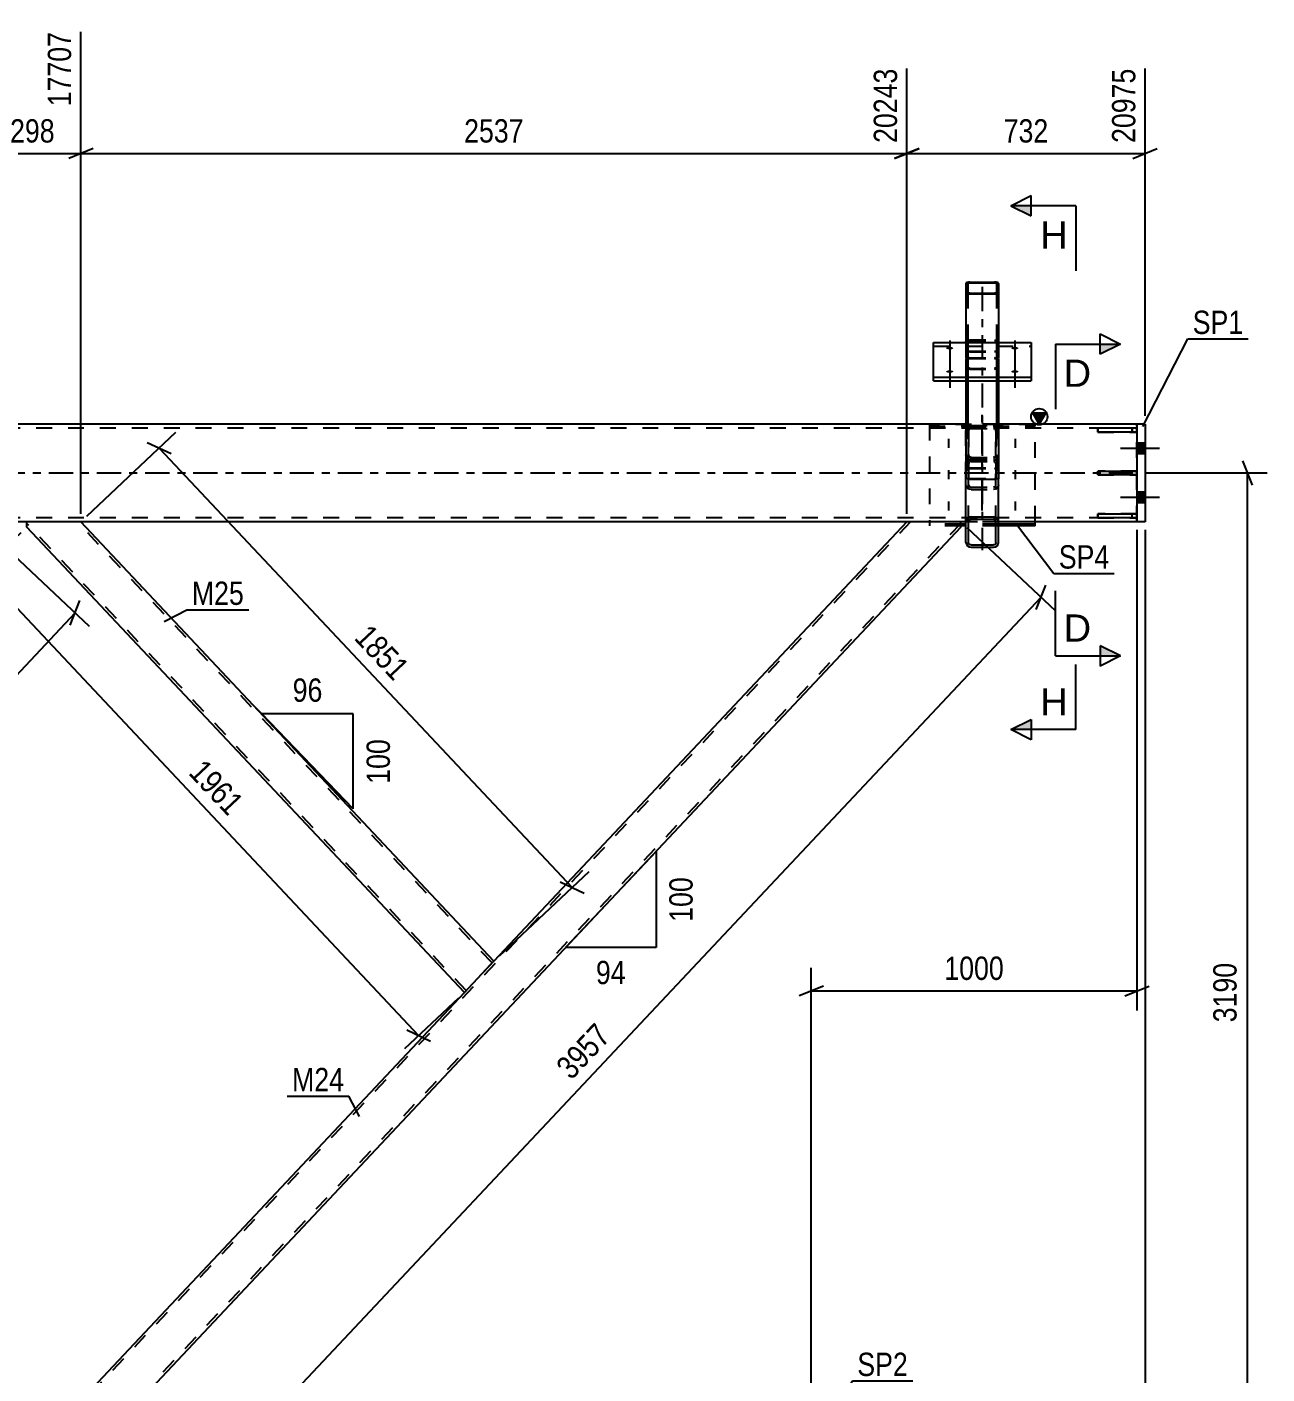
# Model space of a CAD drawing. Header units: millimetres. Extents: x -167 to 1022, y -666 to 175.
# Drawn here: x 701.6 to 854, y -110.7 to 54.8 of the extents above; entities that cross this region are included whole.
import ezdxf

# ---------------------------------------------------------------- set-up
doc = ezdxf.new("R2010")
doc.units = ezdxf.units.MM
doc.linetypes.add('DXK_LINE_DOT2', pattern=[3.9198, 1.9599, -1.9599])
doc.linetypes.add('DXK_LINE_DOT3', pattern=[5.9187, 2.979, -0.9799, 0.9799, -0.9799])
doc.styles.add('Arial', font='ARIAL.TTF', dxfattribs={"height": 0.2})
doc.styles.add('Arial Narrow', font='ARIALN.TTF', dxfattribs={"height": 0.2})

# ---------------------------------------------------------------- blocks, each defined once
blk = doc.blocks.new('Part-389677493-1453 - 1175')
at = {"color": 2, "linetype": 'Continuous'}
for p, q in [((833.2, 0.24), (838, 0.24)), ((833.2, -0.24), (833.2, 0.24)), ((838, 0.24), (838, -0.24)), ((838, -0.24), (833.2, -0.24))]:
    blk.add_line(p, q, dxfattribs=at)
at = {"color": 7, "linetype": 'DXK_LINE_DOT2'}
blk.add_line((837.4, -0.24), (837.4, 0.24), dxfattribs=at)
blk = doc.blocks.new('Part-389677493-1454 - 1175')
at = {"color": 2, "linetype": 'Continuous'}
for p, q in [((838, 5.5), (833.2, 5.5)), ((833.2, 5.02), (833.2, 5.5)), ((838, 5.02), (833.2, 5.02)), ((838, 5.5), (838, 5.02))]:
    blk.add_line(p, q, dxfattribs=at)
at = {"color": 7, "linetype": 'DXK_LINE_DOT2'}
blk.add_line((837.4, 5.02), (837.4, 5.5), dxfattribs=at)
blk = doc.blocks.new('Part-389677493-1455 - 1175')
at = {"color": 2, "linetype": 'Continuous'}
for p, q in [((833.2, -5.02), (838, -5.02)), ((833.2, -5.5), (833.2, -5.02)), ((838, -5.5), (833.2, -5.5)), ((838, -5.02), (838, -5.5))]:
    blk.add_line(p, q, dxfattribs=at)
at = {"color": 7, "linetype": 'DXK_LINE_DOT2'}
blk.add_line((837.4, -5.5), (837.4, -5.02), dxfattribs=at)
blk = doc.blocks.new('Part-389677493-1398 - 1175')
at = {"color": 7, "linetype": 'DXK_LINE_DOT2'}
for p, q in [((810.17, -6), (701.64, -121.41)), ((816.36, -6.19), (707.83, -121.6)), ((816.36, -6), (809.73, -6)), ((759, -59.95), (755.38, -63.8)), ((708.27, -121.6), (701.64, -121.6))]:
    blk.add_line(p, q, dxfattribs=at)
at = {"color": 2, "linetype": 'Continuous'}
for p, q in [((809.73, -6), (759, -59.95)), ((816.36, -6.66), (816.36, -6)), ((816.36, -6.66), (708.27, -121.6)), ((755.38, -63.8), (701.64, -120.94)), ((701.64, -121.52), (701.64, -120.94)), ((701.64, -121.6), (701.64, -121.52))]:
    blk.add_line(p, q, dxfattribs=at)
blk = doc.blocks.new('Part-389677493-1399 - 1175')
at = {"color": 2, "linetype": 'Continuous'}
for p, q in [((701.64, -6.66), (701.64, -6)), ((759, -59.95), (708.27, -6)), ((755.38, -63.8), (701.64, -6.66)), ((758.56, -60.41), (755.38, -63.8)), ((759, -59.95), (758.56, -60.41))]:
    blk.add_line(p, q, dxfattribs=at)
at = {"color": 7, "linetype": 'DXK_LINE_DOT2'}
for p, q in [((708.27, -6), (701.64, -6)), ((755.6, -63.57), (701.64, -6.19)), ((758.78, -60.18), (707.83, -6)), ((758.97, -59.98), (758.56, -60.41)), ((755.6, -63.57), (755.61, -63.55))]:
    blk.add_line(p, q, dxfattribs=at)
blk = doc.blocks.new('Part-389677493-1418 - 1175')
at = {"color": 2, "linetype": 'Continuous'}
for p, q in [((839, 6), (838, 6)), ((838, 6), (838, -6)), ((839, 6), (839, -6)), ((839, -6), (838, -6))]:
    blk.add_line(p, q, dxfattribs=at)
blk = doc.blocks.new('Part-389677493-68620 - 1175')
at = {"color": 2, "linetype": 'Continuous'}
for p, q in [((813, 11.32), (813, 16.01)), ((813, 16.01), (825, 16.01)), ((825, 16.01), (825, 11.32)), ((813, 11.77), (825, 11.77)), ((813, 11.32), (825, 11.32))]:
    blk.add_line(p, q, dxfattribs=at)
at = {"color": 7, "linetype": 'DXK_LINE_DOT2'}
blk.add_line((813, 15.56), (825, 15.56), dxfattribs=at)
blk = doc.blocks.new('Part-389677493-1441 - 1175')
at = {"color": 7, "linetype": 'DXK_LINE_DOT3'}
blk.add_line((819, -3.58), (819, 7.12), dxfattribs=at)
at = {"color": 7, "linetype": 'DXK_LINE_DOT2'}
for p, q in [((817.04, 5.38), (817, 5.14)), ((817, 5.14), (817, -1.44)), ((817.05, 5.41), (817.04, 5.38)), ((817.32, 5.14), (817.35, 5.27)), ((817.32, 5.14), (817.32, -1.44)), ((817.64, 5.83), (817.4, 5.77)), ((817.52, 5.46), (817.64, 5.48)), ((817.64, 5.83), (820.36, 5.83)), ((817.64, 5.48), (820.36, 5.48)), ((820.61, 5.77), (820.36, 5.83)), ((820.36, 5.48), (820.48, 5.46)), ((820.66, 5.27), (820.68, 5.14)), ((820.68, 5.14), (820.68, -1.44)), ((820.96, 5.38), (820.95, 5.41)), ((821, 5.14), (820.96, 5.38)), ((821, 5.14), (821, -1.44)), ((817, 2.25), (817.05, 1.99)), ((817.19, 1.55), (817.4, 1.68)), ((817.35, 2.12), (817.32, 2.25)), ((817.4, 1.68), (817.64, 1.72)), ((817.64, 1.91), (817.52, 1.94)), ((817.64, 1.91), (820.36, 1.91)), ((817.64, 1.72), (820.36, 1.72)), ((820.48, 1.94), (820.36, 1.91)), ((820.36, 1.72), (820.61, 1.68)), ((820.61, 1.68), (820.81, 1.55)), ((820.68, 2.25), (820.66, 2.12)), ((820.95, 1.99), (821, 2.25)), ((817, 1.12), (817.05, 1.35)), ((817.05, 1.35), (817.19, 1.55)), ((817.35, 1.23), (817.32, 1.12)), ((817.41, 1.33), (817.35, 1.23)), ((817.4, 1.62), (817.64, 1.57)), ((817.52, 1.4), (817.41, 1.33)), ((817.64, 1.42), (817.52, 1.4)), ((817.64, 1.57), (820.36, 1.57)), ((817.64, 1.42), (820.36, 1.42)), ((820.36, 1.57), (820.61, 1.62)), ((820.48, 1.4), (820.36, 1.42)), ((820.59, 1.33), (820.48, 1.4)), ((820.66, 1.23), (820.59, 1.33)), ((820.68, 1.12), (820.66, 1.23)), ((820.81, 1.55), (820.95, 1.35)), ((820.95, 1.35), (821, 1.12)), ((817.05, -1.67), (817, -1.44)), ((817.32, -1.44), (817.35, -1.55)), ((817.35, -1.55), (817.41, -1.65)), ((817.41, -1.65), (817.52, -1.71)), ((820.48, -1.71), (820.59, -1.65)), ((820.59, -1.65), (820.66, -1.55)), ((820.66, -1.55), (820.68, -1.44)), ((821, -1.44), (820.95, -1.67)), ((817.19, -1.86), (817.05, -1.67)), ((817.4, -1.99), (817.19, -1.86)), ((817.64, -2.04), (817.4, -1.99)), ((817.52, -1.71), (817.64, -1.74)), ((817.64, -1.74), (820.36, -1.74)), ((817.64, -2.04), (820.36, -2.04)), ((820.36, -1.74), (820.48, -1.71)), ((820.61, -1.99), (820.36, -2.04)), ((820.81, -1.86), (820.61, -1.99)), ((820.95, -1.67), (820.81, -1.86))]:
    blk.add_line(p, q, dxfattribs=at)
for centre, radius, start, end in [((817.65, 5.16), 0.331, 114.32, 159.2417), ((820.35, 5.16), 0.331, 20.7583, 65.68), ((817.67, 2.22), 0.662, 200.7583, 245.68), ((817.65, 2.24), 0.331, 200.7583, 245.68), ((820.35, 2.24), 0.331, 294.32, 339.2417), ((820.33, 2.22), 0.662, 294.32, 339.2417)]:
    blk.add_arc(centre, radius, start, end, dxfattribs=at)
blk = doc.blocks.new('Part-389677493-1442 - 1175')
at = {"color": 7, "linetype": 'DXK_LINE_DOT2'}
for p, q in [((825.5, 5.95), (812.5, 5.95)), ((812.5, 5.95), (812.5, -6.48)), ((812.5, 5.73), (825.5, 5.73)), ((825.5, -6), (825.5, 5.95)), ((816.36, -6.27), (812.5, -6.27)), ((816.36, -6.48), (812.5, -6.48)), ((821, -6.27), (817, -6.27)), ((821, -6.48), (817, -6.48))]:
    blk.add_line(p, q, dxfattribs=at)
at = {"color": 2, "linetype": 'Continuous'}
for p, q in [((817, -6.27), (816.36, -6.27)), ((817, -6.48), (816.36, -6.48)), ((825.5, -6.27), (821, -6.27)), ((825.5, -6.48), (821, -6.48)), ((825.5, -6.48), (825.5, -6))]:
    blk.add_line(p, q, dxfattribs=at)
blk = doc.blocks.new('Part-389677493-1456 - 1175')
at = {"color": 7, "linetype": 'DXK_LINE_DOT2'}
for p, q in [((838, 0.24), (833.2, 0.24)), ((833.2, 0.24), (833.2, -0.24)), ((837.4, -0.24), (837.4, 0.24)), ((838, -0.24), (838, 0.24)), ((833.2, -0.24), (838, -0.24))]:
    blk.add_line(p, q, dxfattribs=at)
blk = doc.blocks.new('Part-389677493-1457 - 1175')
at = {"color": 7, "linetype": 'DXK_LINE_DOT2'}
for p, q in [((838, 5.5), (833.2, 5.5)), ((833.2, 5.5), (833.2, 5.02)), ((833.2, 5.02), (838, 5.02)), ((837.4, 5.5), (837.4, 5.02)), ((838, 5.02), (838, 5.5))]:
    blk.add_line(p, q, dxfattribs=at)
blk = doc.blocks.new('Part-389677493-1458 - 1175')
at = {"color": 7, "linetype": 'DXK_LINE_DOT2'}
for p, q in [((838, -5.02), (833.2, -5.02)), ((833.2, -5.02), (833.2, -5.5)), ((833.2, -5.5), (838, -5.5)), ((837.4, -5.5), (837.4, -5.02)), ((838, -5.5), (838, -5.02))]:
    blk.add_line(p, q, dxfattribs=at)
blk = doc.blocks.new('Bolt-389677493-1549 - 1175')
at = {"linetype": 'Continuous'}
for points in [[(838, 3.66), (838, 2.34), (839, 2.34), (839, 3.66)], [(838, 3.66), (838, 2.34), (839, 2.34), (839, 3.66)], [(838, -2.34), (838, -3.66), (839, -3.66), (839, -2.34)], [(838, -2.34), (838, -3.66), (839, -3.66), (839, -2.34)]]:
    blk.add_hatch(color=1, dxfattribs=at).paths.add_polyline_path(points)
at = {"color": 1, "linetype": 'Continuous'}
for p, q in [((839, 3.66), (838, 3.66)), ((839, 3.66), (838, 3.66)), ((840.76, 3), (836, 3)), ((840.76, 3), (836, 3)), ((839, 2.34), (838, 2.34)), ((839, 2.34), (838, 2.34)), ((840.76, -3), (836, -3)), ((840.76, -3), (836, -3)), ((839, -2.34), (838, -2.34)), ((839, -2.34), (838, -2.34)), ((839, -3.66), (838, -3.66)), ((839, -3.66), (838, -3.66))]:
    blk.add_line(p, q, dxfattribs=at)
blk = doc.blocks.new('Part-389677493-1499 - 1175')
at = {"linetype": 'Continuous'}
blk.add_hatch(color=2, dxfattribs=at).paths.add_polyline_path([(826, 6), (825.2, 7.4), (826.8, 7.4)])
at = {"color": 2, "linetype": 'Continuous'}
for p, q in [((826, 6), (825.2, 7.4)), ((825.2, 7.4), (826.8, 7.4)), ((826.8, 7.4), (826, 6)), ((817, 6), (641, 6)), ((838, 6), (821, 6)), ((817, -6), (641.01, -6)), ((838, -6), (821, -6))]:
    blk.add_line(p, q, dxfattribs=at)
at = {"color": 7, "linetype": 'DXK_LINE_DOT2'}
for p, q in [((838, 5.52), (0, 5.52)), ((821, 6), (817, 6)), ((838, -6), (838, 6)), ((838, -5.52), (0, -5.52)), ((838, -6), (101.4, -6)), ((821, -6), (817, -6))]:
    blk.add_line(p, q, dxfattribs=at)
at = {"color": 7, "linetype": 'DXK_LINE_DOT3'}
blk.add_line((0, 0), (838, 0), dxfattribs=at)
at = {"color": 2, "linetype": 'Continuous'}
blk.add_circle((826, 6.9), 1, dxfattribs=at)
blk = doc.blocks.new('Bolt-389677493-1552 - 1175')
at = {"color": 1, "linetype": 'DXK_LINE_DOT2'}
for p, q in [((814.9, 3.08), (814.9, 4.21)), ((819, 3.08), (819, 4.21)), ((823.1, 3.08), (823.1, 4.21)), ((814.9, -0.77), (814.9, 0.36)), ((823.1, -0.77), (823.1, 0.36)), ((814.9, -4.63), (814.9, -3.49)), ((819, -4.63), (819, -3.49)), ((823.1, -4.63), (823.1, -3.49))]:
    blk.add_line(p, q, dxfattribs=at)
blk = doc.blocks.new('Bolt-389677493-68633 - 1175')
at = {"linetype": 'Continuous'}
for points in [[(823, 15.18), (822.91, 15.18), (822.82, 15.19), (822.74, 15.2), (822.67, 15.23), (822.62, 15.25), (822.58, 15.28), (822.56, 15.31), (822.56, 15.34), (822.58, 15.37), (822.62, 15.4), (822.67, 15.43), (822.74, 15.45), (822.82, 15.46), (822.91, 15.47), (823, 15.48), (823.09, 15.47), (823.18, 15.46), (823.26, 15.45), (823.33, 15.43), (823.38, 15.4), (823.42, 15.37), (823.44, 15.34), (823.44, 15.31), (823.42, 15.28), (823.38, 15.25), (823.33, 15.23), (823.26, 15.2), (823.18, 15.19), (823.09, 15.18)], [(823, 12.3), (822.91, 12.31), (822.82, 12.32), (822.74, 12.33), (822.67, 12.35), (822.62, 12.38), (822.58, 12.41), (822.56, 12.44), (822.56, 12.47), (822.58, 12.5), (822.62, 12.53), (822.67, 12.55), (822.74, 12.57), (822.82, 12.59), (822.91, 12.6), (823, 12.6), (823.09, 12.6), (823.18, 12.59), (823.26, 12.57), (823.33, 12.55), (823.38, 12.53), (823.42, 12.5), (823.44, 12.47), (823.44, 12.44), (823.42, 12.41), (823.38, 12.38), (823.33, 12.35), (823.26, 12.33), (823.18, 12.32), (823.09, 12.31)]]:
    blk.add_hatch(color=1, dxfattribs=at).paths.add_polyline_path(points)
at = {"color": 1, "linetype": 'Continuous'}
for p, q in [((823, 16.27), (823, 13.33)), ((823, 13.39), (823, 10.46))]:
    blk.add_line(p, q, dxfattribs=at)
blk = doc.blocks.new('Part-389677493-68619 - 1175')
at = {"color": 7, "linetype": 'DXK_LINE_DOT3'}
blk.add_line((819, 22.84), (819, -9.47), dxfattribs=at)
at = {"color": 7, "linetype": 'DXK_LINE_DOT2'}
for p, q in [((817.04, 14.02), (817, 13.96)), ((817, 13.96), (817, 11.32)), ((817.14, 14.08), (817.04, 14.02)), ((817.3, 14.11), (817.14, 14.08)), ((817.24, 13.96), (817.26, 13.99)), ((817.24, 13.96), (817.24, -0.59)), ((817.26, 13.99), (817.31, 14.02)), ((817.48, 14.13), (817.3, 14.11)), ((817.31, 14.02), (817.39, 14.04)), ((817.39, 14.04), (817.48, 14.04)), ((817.48, 14.13), (820.52, 14.13)), ((817.48, 14.04), (820.52, 14.04)), ((820.7, 14.11), (820.52, 14.13)), ((820.52, 14.04), (820.61, 14.04)), ((820.61, 14.04), (820.69, 14.02)), ((820.69, 14.02), (820.74, 13.99)), ((820.86, 14.08), (820.7, 14.11)), ((820.74, 13.99), (820.76, 13.96)), ((820.76, 13.96), (820.76, -0.59)), ((820.96, 14.02), (820.86, 14.08)), ((821, 13.96), (820.96, 14.02)), ((821, 13.96), (821, 11.32)), ((817, 12.92), (817.04, 12.86)), ((817.04, 12.86), (817.14, 12.81)), ((817.14, 12.81), (817.3, 12.77)), ((817.26, 12.89), (817.24, 12.92)), ((817.31, 12.86), (817.26, 12.89)), ((817.3, 12.77), (817.48, 12.76)), ((817.39, 12.85), (817.31, 12.86)), ((817.48, 12.84), (817.39, 12.85)), ((817.48, 12.84), (820.52, 12.84)), ((817.48, 12.76), (820.52, 12.76)), ((820.61, 12.85), (820.52, 12.84)), ((820.52, 12.76), (820.7, 12.77)), ((820.69, 12.86), (820.61, 12.85)), ((820.74, 12.89), (820.69, 12.86)), ((820.7, 12.77), (820.86, 12.81)), ((820.76, 12.92), (820.74, 12.89)), ((820.86, 12.81), (820.96, 12.86)), ((820.96, 12.86), (821, 12.92)), ((817, 0.45), (817.04, 0.51)), ((817.04, 0.51), (817.14, 0.56)), ((817.14, 0.56), (817.3, 0.6)), ((817.26, 0.48), (817.24, 0.45)), ((817.31, 0.51), (817.26, 0.48)), ((817.3, 0.6), (817.48, 0.61)), ((817.39, 0.52), (817.31, 0.51)), ((817.48, 0.53), (817.39, 0.52)), ((817.48, 0.61), (820.52, 0.61)), ((817.48, 0.53), (820.52, 0.53)), ((820.52, 0.61), (820.7, 0.6)), ((820.61, 0.52), (820.52, 0.53)), ((820.69, 0.51), (820.61, 0.52)), ((820.74, 0.48), (820.69, 0.51)), ((820.7, 0.6), (820.86, 0.56)), ((820.76, 0.45), (820.74, 0.48)), ((820.86, 0.56), (820.96, 0.51)), ((820.96, 0.51), (821, 0.45)), ((817.24, -0.59), (817.26, -0.62)), ((817.26, -0.62), (817.31, -0.65)), ((817.31, -0.65), (817.39, -0.67)), ((817.39, -0.67), (817.48, -0.67)), ((817.48, -0.67), (820.52, -0.67)), ((820.52, -0.67), (820.61, -0.67)), ((820.61, -0.67), (820.69, -0.65)), ((820.69, -0.65), (820.74, -0.62)), ((820.74, -0.62), (820.76, -0.59))]:
    blk.add_line(p, q, dxfattribs=at)
at = {"color": 2, "linetype": 'Continuous'}
for p, q in [((817, 11.32), (817, -0.59)), ((821, 11.32), (821, -0.59)), ((817.04, -0.65), (817, -0.59)), ((817.14, -0.71), (817.04, -0.65)), ((817.3, -0.74), (817.14, -0.71)), ((817.48, -0.76), (817.3, -0.74)), ((817.48, -0.76), (820.52, -0.76)), ((820.7, -0.74), (820.52, -0.76)), ((820.86, -0.71), (820.7, -0.74)), ((820.96, -0.65), (820.86, -0.71)), ((821, -0.59), (820.96, -0.65))]:
    blk.add_line(p, q, dxfattribs=at)
blk = doc.blocks.new('Part-389677493-68616 - 1175')
at = {"color": 7, "linetype": 'DXK_LINE_DOT2'}
for p, q in [((817, 16.16), (817.04, 16.23)), ((817, 16.01), (817, 11.32)), ((817.04, 14.99), (817, 15.05)), ((817.04, 16.23), (817.14, 16.28)), ((817.14, 14.93), (817.04, 14.99)), ((817.14, 16.28), (817.3, 16.32)), ((817.3, 14.89), (817.14, 14.93)), ((817.26, 16.19), (817.24, 16.16)), ((817.24, 16.16), (817.24, 5.69)), ((817.24, 15.05), (817.26, 15.02)), ((817.31, 16.22), (817.26, 16.19)), ((817.26, 15.02), (817.31, 14.99)), ((817.3, 16.32), (817.48, 16.33)), ((817.48, 14.88), (817.3, 14.89)), ((817.39, 16.24), (817.31, 16.22)), ((817.31, 14.99), (817.39, 14.97)), ((817.48, 16.25), (817.39, 16.24)), ((817.39, 14.97), (817.48, 14.97)), ((817.48, 16.33), (820.52, 16.33)), ((817.48, 16.25), (820.52, 16.25)), ((817.48, 14.97), (820.52, 14.97)), ((820.52, 16.33), (820.7, 16.32)), ((820.61, 16.24), (820.52, 16.25)), ((820.52, 14.97), (820.61, 14.97)), ((820.7, 14.89), (820.52, 14.88)), ((820.69, 16.22), (820.61, 16.24)), ((820.61, 14.97), (820.69, 14.99)), ((820.74, 16.19), (820.69, 16.22)), ((820.69, 14.99), (820.74, 15.02)), ((820.7, 16.32), (820.86, 16.28)), ((820.86, 14.93), (820.7, 14.89)), ((820.76, 16.16), (820.74, 16.19)), ((820.74, 15.02), (820.76, 15.05)), ((820.76, 16.16), (820.76, 5.69)), ((820.86, 16.28), (820.86, 16.28)), ((820.86, 16.28), (820.96, 16.23)), ((820.96, 14.99), (820.86, 14.93)), ((820.96, 16.23), (821, 16.16)), ((821, 15.05), (820.96, 14.99)), ((821, 16.16), (821, 5.69)), ((817.48, 14.88), (820.52, 14.88)), ((821, 6), (817, 6)), ((817, 6), (817, 5.69)), ((817.24, 5.83), (817, 5.83)), ((817, 5.69), (817.04, 5.62)), ((817.04, 5.62), (817.14, 5.56)), ((817.14, 5.56), (817.3, 5.53)), ((817.26, 5.65), (817.24, 5.69)), ((817.31, 5.63), (817.26, 5.65)), ((817.3, 5.53), (817.48, 5.51)), ((817.39, 5.61), (817.31, 5.63)), ((817.48, 5.6), (817.39, 5.61)), ((817.48, 5.6), (820.52, 5.6)), ((817.48, 5.51), (820.52, 5.51)), ((820.61, 5.61), (820.52, 5.6)), ((820.52, 5.51), (820.7, 5.53)), ((820.69, 5.63), (820.61, 5.61)), ((820.74, 5.65), (820.69, 5.63)), ((820.7, 5.53), (820.86, 5.56)), ((820.76, 5.69), (820.74, 5.65)), ((820.76, 5.83), (821, 5.83)), ((820.86, 5.56), (820.96, 5.62)), ((820.96, 5.62), (821, 5.69))]:
    blk.add_line(p, q, dxfattribs=at)
at = {"color": 2, "linetype": 'Continuous'}
for p, q in [((817, 16.16), (817, 16.01)), ((817, 16.16), (817, 16.16)), ((817, 11.32), (817, 6))]:
    blk.add_line(p, q, dxfattribs=at)
blk = doc.blocks.new('Part-389677493-63013 - 1175')
at = {"color": 7, "linetype": 'DXK_LINE_DOT2'}
for p, q in [((817, 5.14), (817.04, 5.34)), ((817, -0.59), (817, 5.14)), ((817.04, 5.34), (817.05, 5.4)), ((817.35, 5.27), (817.32, 5.14)), ((817.32, -5.97), (817.32, 5.14)), ((817.4, 5.77), (817.64, 5.83)), ((817.64, 5.48), (817.52, 5.46)), ((817.64, 5.83), (820.36, 5.83)), ((817.64, 5.48), (820.36, 5.48)), ((820.36, 5.83), (820.61, 5.77)), ((820.48, 5.46), (820.36, 5.48)), ((820.68, 5.14), (820.66, 5.27)), ((820.68, -5.97), (820.68, 5.14)), ((820.95, 5.4), (821, 5.14)), ((821, -0.59), (821, 5.14)), ((817.05, 1.99), (817, 2.25)), ((817.32, 2.25), (817.35, 2.12)), ((817.52, 1.94), (817.64, 1.91)), ((817.64, 1.91), (820.36, 1.91)), ((820.36, 1.91), (820.48, 1.94)), ((820.66, 2.12), (820.68, 2.25)), ((821, 2.25), (820.95, 1.99)), ((817.64, 1.57), (817.4, 1.62)), ((817.64, 1.57), (820.36, 1.57)), ((820.61, 1.62), (820.36, 1.57))]:
    blk.add_line(p, q, dxfattribs=at)
at = {"color": 2, "linetype": 'Continuous'}
for p, q in [((817, -8.53), (817, -0.59)), ((821, -5.97), (821, -0.59)), ((817.05, -5.74), (817, -5.97)), ((817.19, -5.55), (817.05, -5.74)), ((817.4, -5.42), (817.19, -5.55)), ((817.32, -5.97), (817.35, -5.86)), ((817.32, -8.53), (817.32, -5.97)), ((817.35, -5.86), (817.41, -5.76)), ((817.64, -5.37), (817.4, -5.42)), ((817.41, -5.76), (817.52, -5.7)), ((817.52, -5.7), (817.64, -5.67)), ((817.64, -5.37), (820.36, -5.37)), ((817.64, -5.67), (820.36, -5.67)), ((820.61, -5.42), (820.36, -5.37)), ((820.36, -5.67), (820.48, -5.7)), ((820.48, -5.7), (820.59, -5.76)), ((820.59, -5.76), (820.66, -5.86)), ((820.81, -5.55), (820.61, -5.42)), ((820.66, -5.86), (820.68, -5.97)), ((820.68, -8.53), (820.68, -5.97)), ((820.95, -5.74), (820.81, -5.55)), ((821, -5.97), (820.95, -5.74)), ((821, -8.53), (821, -5.97)), ((817, -8.53), (817.05, -8.76)), ((817.05, -8.76), (817.19, -8.96)), ((817.19, -8.96), (817.4, -9.09)), ((817.35, -8.65), (817.32, -8.53)), ((817.41, -8.74), (817.35, -8.65)), ((817.4, -9.09), (817.64, -9.13)), ((817.52, -8.81), (817.41, -8.74)), ((817.64, -8.83), (817.52, -8.81)), ((817.64, -8.83), (820.36, -8.83)), ((817.64, -9.13), (820.36, -9.13)), ((820.48, -8.81), (820.36, -8.83)), ((820.36, -9.13), (820.61, -9.09)), ((820.59, -8.74), (820.48, -8.81)), ((820.66, -8.65), (820.59, -8.74)), ((820.61, -9.09), (820.81, -8.96)), ((820.68, -8.53), (820.66, -8.65)), ((820.81, -8.96), (820.95, -8.76)), ((820.95, -8.76), (821, -8.53))]:
    blk.add_line(p, q, dxfattribs=at)
at = {"color": 7, "linetype": 'DXK_LINE_DOT2'}
for centre, radius, start, end in [((817.65, 5.16), 0.331, 114.3195, 159.2413), ((820.35, 5.16), 0.331, 20.7587, 65.6805), ((817.67, 2.22), 0.662, 200.7587, 245.6805), ((817.65, 2.24), 0.331, 200.7587, 245.6805), ((820.35, 2.24), 0.331, 294.3195, 339.2413), ((820.33, 2.22), 0.662, 294.3195, 339.2413)]:
    blk.add_arc(centre, radius, start, end, dxfattribs=at)
blk = doc.blocks.new('Part-389677493-68627 - 1175')
at = {"color": 2, "linetype": 'Continuous'}
for p, q in [((817.04, 23.35), (817, 23.28)), ((817, 23.28), (817, 16.01)), ((817.14, 23.4), (817.04, 23.35)), ((817.3, 23.44), (817.14, 23.4)), ((817.24, 23.28), (817.26, 23.31)), ((817.24, 23.28), (817.24, 22.17)), ((817.26, 23.31), (817.31, 23.34)), ((817.48, 23.45), (817.3, 23.44)), ((817.31, 23.34), (817.39, 23.36)), ((817.39, 23.36), (817.48, 23.37)), ((817.48, 23.45), (820.52, 23.45)), ((817.48, 23.37), (820.52, 23.37)), ((820.7, 23.44), (820.52, 23.45)), ((820.52, 23.37), (820.61, 23.36)), ((820.61, 23.36), (820.69, 23.34)), ((820.69, 23.34), (820.74, 23.31)), ((820.86, 23.4), (820.7, 23.44)), ((820.74, 23.31), (820.76, 23.28)), ((820.76, 23.28), (820.76, 22.17)), ((820.96, 23.35), (820.86, 23.4)), ((821, 23.28), (820.96, 23.35)), ((821, 23.28), (821, 16.01)), ((817, 22.17), (817.04, 22.11)), ((817.04, 22.11), (817.14, 22.05)), ((817.14, 22.05), (817.3, 22.01)), ((817.26, 22.14), (817.24, 22.17)), ((817.31, 22.11), (817.26, 22.14)), ((817.3, 22.01), (817.48, 22)), ((817.39, 22.09), (817.31, 22.11)), ((817.48, 22.09), (817.39, 22.09)), ((817.48, 22.09), (820.52, 22.09)), ((817.48, 22), (820.52, 22)), ((820.61, 22.09), (820.52, 22.09)), ((820.52, 22), (820.7, 22.01)), ((820.69, 22.11), (820.61, 22.09)), ((820.74, 22.14), (820.69, 22.11)), ((820.7, 22.01), (820.86, 22.05)), ((820.76, 22.17), (820.74, 22.14)), ((820.86, 22.05), (820.96, 22.11)), ((820.96, 22.11), (821, 22.17))]:
    blk.add_line(p, q, dxfattribs=at)
at = {"color": 7, "linetype": 'DXK_LINE_DOT2'}
for p, q in [((817.24, 22.17), (817.24, 5.81)), ((820.76, 22.17), (820.76, 5.81)), ((817, 16.01), (817, 5.81)), ((821, 16.01), (821, 5.81)), ((821, 6), (817, 6)), ((817, 5.83), (817.24, 5.83)), ((817.04, 5.74), (817, 5.81)), ((817.14, 5.68), (817.04, 5.74)), ((817.3, 5.64), (817.14, 5.68)), ((817.24, 5.81), (817.26, 5.77)), ((817.26, 5.77), (817.31, 5.74)), ((817.48, 5.63), (817.3, 5.64)), ((817.31, 5.74), (817.39, 5.72)), ((817.39, 5.72), (817.48, 5.72)), ((817.48, 5.72), (820.52, 5.72)), ((817.48, 5.63), (820.52, 5.63)), ((820.52, 5.72), (820.61, 5.72)), ((820.7, 5.64), (820.52, 5.63)), ((820.61, 5.72), (820.69, 5.74)), ((820.69, 5.74), (820.74, 5.77)), ((820.86, 5.68), (820.7, 5.64)), ((820.74, 5.77), (820.76, 5.81)), ((820.76, 5.83), (821, 5.83)), ((820.96, 5.74), (820.86, 5.68)), ((821, 5.81), (820.96, 5.74))]:
    blk.add_line(p, q, dxfattribs=at)
blk = doc.blocks.new('Bolt-389677493-68632 - 1175')
at = {"linetype": 'Continuous'}
for points in [[(815, 15.18), (814.91, 15.18), (814.82, 15.19), (814.74, 15.2), (814.67, 15.23), (814.62, 15.25), (814.58, 15.28), (814.56, 15.31), (814.56, 15.34), (814.58, 15.37), (814.62, 15.4), (814.67, 15.43), (814.74, 15.45), (814.82, 15.46), (814.91, 15.47), (815, 15.48), (815.09, 15.47), (815.18, 15.46), (815.26, 15.45), (815.33, 15.43), (815.38, 15.4), (815.42, 15.37), (815.44, 15.34), (815.44, 15.31), (815.42, 15.28), (815.38, 15.25), (815.33, 15.23), (815.26, 15.2), (815.18, 15.19), (815.09, 15.18)], [(815, 12.3), (814.91, 12.31), (814.82, 12.32), (814.74, 12.33), (814.67, 12.35), (814.62, 12.38), (814.58, 12.41), (814.56, 12.44), (814.56, 12.47), (814.58, 12.5), (814.62, 12.53), (814.67, 12.55), (814.74, 12.57), (814.82, 12.59), (814.91, 12.6), (815, 12.6), (815.09, 12.6), (815.18, 12.59), (815.26, 12.57), (815.33, 12.55), (815.38, 12.53), (815.42, 12.5), (815.44, 12.47), (815.44, 12.44), (815.42, 12.41), (815.38, 12.38), (815.33, 12.35), (815.26, 12.33), (815.18, 12.32), (815.09, 12.31)]]:
    blk.add_hatch(color=1, dxfattribs=at).paths.add_polyline_path(points)
at = {"color": 1, "linetype": 'Continuous'}
for p, q in [((815, 16.27), (815, 13.33)), ((815, 13.39), (815, 10.46))]:
    blk.add_line(p, q, dxfattribs=at)
blk = doc.blocks.new('StraightDimension-389677493-28094 - 1175')
at = {"color": 7, "linetype": 'Continuous'}
for p, q in [((809.73, -5), (809.73, 49.68)), ((839, 7), (839, 49.68)), ((811.23, 39.83), (808.23, 38.63)), ((837.5, 38.63), (840.5, 39.83)), ((809.73, 39.23), (839, 39.23))]:
    blk.add_line(p, q, dxfattribs=at)
at = {"color": 0, "linetype": 'Continuous'}
blk.add_wipeout([(838.4, 50.28), (834.2, 50.28), (834.2, 39.93), (838.4, 39.93)], dxfattribs=at)
at = {"color": 0}
blk.add_wipeout([(827.71, 39.98), (827.71, 44.18), (821.03, 44.18), (821.03, 39.98)], dxfattribs=at)
at = {"color": 3, "linetype": 'Continuous', "style": 'Arial Narrow'}
blk.add_text('20975', height=2.863, rotation=90.0002, dxfattribs=at).set_placement((837.8, 40.53))
at = {"color": 3, "style": 'Arial Narrow'}
blk.add_text('732', height=2.863, dxfattribs=at).set_placement((821.63, 40.58))
blk = doc.blocks.new('AngleDimension-389677493-17447 - 1175')
at = {"color": 7, "linetype": 'Continuous'}
for p, q in [((729.76, -28.83), (730.49, -29.6)), ((741.73, -29.6), (730.49, -29.6)), ((741.73, -41.26), (730.49, -29.6)), ((741.73, -41.26), (741.73, -29.6))]:
    blk.add_line(p, q, dxfattribs=at)
at = {"color": 0}
for points in [[(738.54, -28.7), (738.54, -24.5), (733.69, -24.5), (733.69, -28.7)], [(746.83, -32.09), (742.63, -32.09), (742.63, -38.77), (746.83, -38.77)]]:
    blk.add_wipeout(points, dxfattribs=at)
at = {"color": 3, "style": 'Arial Narrow'}
blk.add_text('96', height=2.863, dxfattribs=at).set_placement((734.29, -28.1))
blk.add_text('100', height=2.863, rotation=90.0002, dxfattribs=at).set_placement((746.23, -38.17))
blk = doc.blocks.new('StraightDimension-389677493-35943 - 1175')
at = {"color": 7, "linetype": 'Continuous'}
for p, q in [((852.19, -1.5), (850.99, 1.5)), ((839, 0), (853.99, 0)), ((851.59, -127.6), (851.59, 0)), ((850.99, -126.1), (852.19, -129.1)), ((799, -127.6), (853.99, -127.6))]:
    blk.add_line(p, q, dxfattribs=at)
at = {"color": 0}
blk.add_wipeout([(850.84, -59.54), (846.64, -59.54), (846.64, -68.06), (850.84, -68.06)], dxfattribs=at)
at = {"color": 3, "style": 'Arial Narrow'}
blk.add_text('3190', height=2.863, rotation=90.0002, dxfattribs=at).set_placement((850.24, -67.46))
blk = doc.blocks.new('StraightDimension-389677493-14508 - 1175')
at = {"color": 7, "linetype": 'Continuous'}
for p, q in [((838, -7), (838, -66.01)), ((798, -120.6), (798, -60.76)), ((799.5, -63.01), (796.5, -64.21)), ((798, -63.61), (838, -63.61)), ((836.5, -64.21), (839.5, -63.01))]:
    blk.add_line(p, q, dxfattribs=at)
at = {"color": 0}
blk.add_wipeout([(822.26, -62.86), (822.26, -58.66), (813.74, -58.66), (813.74, -62.86)], dxfattribs=at)
at = {"color": 3, "style": 'Arial Narrow'}
blk.add_text('1000', height=2.863, dxfattribs=at).set_placement((814.34, -62.26))
blk = doc.blocks.new('StraightDimension-389677493-16776 - 1175')
at = {"color": 7, "linetype": 'Continuous'}
for p, q in [((697.09, -7.35), (709.3, -18.83)), ((706.96, -18.69), (708.15, -15.68)), ((652.83, -75.37), (707.56, -17.19)), ((642.37, -65.53), (654.58, -77.02)), ((653.42, -73.87), (652.24, -76.88))]:
    blk.add_line(p, q, dxfattribs=at)
at = {"color": 0}
blk.add_wipeout([(682.56, -42.67), (679.5, -39.79), (673.67, -45.99), (676.73, -48.87)], dxfattribs=at)
at = {"color": 3, "style": 'Arial Narrow'}
blk.add_text('1997', height=2.863, rotation=46.7591, dxfattribs=at).set_placement((676.71, -48.02))
blk = doc.blocks.new('StraightDimension-389677493-16868 - 1175')
at = {"color": 7, "linetype": 'Continuous'}
for p, q in [((709, -5.31), (719.95, 4.99)), ((719.34, 2.36), (716.41, 3.72)), ((717.88, 3.04), (768.61, -50.91)), ((759.7, -59.3), (770.69, -48.96)), ((767.15, -50.23), (770.08, -51.59))]:
    blk.add_line(p, q, dxfattribs=at)
at = {"color": 0}
blk.add_wipeout([(746.71, -26.52), (749.77, -23.65), (743.94, -17.45), (740.88, -20.32)], dxfattribs=at)
at = {"color": 3, "style": 'Arial Narrow'}
blk.add_text('1851', height=2.863, rotation=-46.7591, dxfattribs=at).set_placement((741.72, -20.35))
blk = doc.blocks.new('AngleDimension-389677493-17454 - 1175')
at = {"color": 7, "linetype": 'Continuous'}
for p, q in [((778.92, -46.48), (767.82, -58.28)), ((778.92, -46.48), (778.92, -58.28)), ((769.91, -56.06), (767.82, -58.28)), ((778.92, -58.28), (767.82, -58.28))]:
    blk.add_line(p, q, dxfattribs=at)
at = {"color": 0}
for points in [[(784.02, -49.04), (779.82, -49.04), (779.82, -55.72), (784.02, -55.72)], [(775.8, -63.38), (775.8, -59.18), (770.94, -59.18), (770.94, -63.38)]]:
    blk.add_wipeout(points, dxfattribs=at)
at = {"color": 3, "style": 'Arial Narrow'}
blk.add_text('100', height=2.863, rotation=90.0002, dxfattribs=at).set_placement((783.42, -55.12))
blk.add_text('94', height=2.863, dxfattribs=at).set_placement((771.54, -62.78))
blk = doc.blocks.new('StraightDimension-389677493-28095 - 1175')
at = {"color": 7, "linetype": 'Continuous'}
for p, q in [((708.27, -5), (708.27, 54.18)), ((809.73, -5), (809.73, 49.68)), ((709.77, 39.83), (706.77, 38.63)), ((808.23, 38.63), (811.23, 39.83)), ((708.27, 39.23), (809.73, 39.23))]:
    blk.add_line(p, q, dxfattribs=at)
at = {"color": 0, "linetype": 'Continuous'}
blk.add_wipeout([(809.13, 50.28), (804.93, 50.28), (804.93, 39.93), (809.13, 39.93)], dxfattribs=at)
at = {"color": 0}
blk.add_wipeout([(763.26, 39.98), (763.26, 44.18), (754.75, 44.18), (754.75, 39.98)], dxfattribs=at)
at = {"color": 3, "linetype": 'Continuous', "style": 'Arial Narrow'}
blk.add_text('20243', height=2.863, rotation=90.0002, dxfattribs=at).set_placement((808.53, 40.53))
at = {"color": 3, "style": 'Arial Narrow'}
blk.add_text('2537', height=2.863, dxfattribs=at).set_placement((755.35, 40.58))
blk = doc.blocks.new('StraightDimension-389677493-28096 - 1175')
at = {"color": 7, "linetype": 'Continuous'}
for p, q in [((696.36, -5), (696.36, 54.18)), ((708.27, -5), (708.27, 54.18)), ((694.86, 38.63), (697.86, 39.83)), ((709.77, 39.83), (706.77, 38.63)), ((696.36, 39.23), (708.27, 39.23))]:
    blk.add_line(p, q, dxfattribs=at)
at = {"color": 0}
blk.add_wipeout([(705.66, 39.98), (705.66, 44.18), (698.97, 44.18), (698.97, 39.98)], dxfattribs=at)
at = {"color": 3, "style": 'Arial Narrow'}
blk.add_text('298', height=2.863, dxfattribs=at).set_placement((699.57, 40.58))
at = {"color": 0, "linetype": 'Continuous'}
blk.add_wipeout([(707.67, 54.78), (703.47, 54.78), (703.47, 44.43), (707.67, 44.43)], dxfattribs=at)
at = {"color": 3, "linetype": 'Continuous', "style": 'Arial Narrow'}
blk.add_text('17707', height=2.863, rotation=90.0002, dxfattribs=at).set_placement((707.07, 45.03))
blk = doc.blocks.new('StraightDimension-389677493-29279 - 1175')
at = {"color": 7, "linetype": 'Continuous'}
for p, q in [((817.09, -6.69), (827.97, -16.91)), ((825.63, -16.77), (826.81, -13.77)), ((717.8, -130.56), (826.22, -15.27)), ((709, -122.29), (719.54, -132.2)), ((718.39, -129.06), (717.21, -132.06))]:
    blk.add_line(p, q, dxfattribs=at)
at = {"color": 0}
blk.add_wipeout([(774.38, -69.3), (771.32, -66.42), (765.49, -72.62), (768.55, -75.5)], dxfattribs=at)
at = {"color": 3, "style": 'Arial Narrow'}
blk.add_text('3957', height=2.863, rotation=46.7591, dxfattribs=at).set_placement((768.52, -74.65))
blk = doc.blocks.new('StraightDimension-389677493-35931 - 1175')
at = {"color": 7, "linetype": 'Continuous'}
blk.add_line((839, -7), (839, -179.68), dxfattribs=at)
blk = doc.blocks.new('StraightDimension-389677493-48346 - 1175')
at = {"color": 7, "linetype": 'Continuous'}
for p, q in [((700.91, -7.35), (694.28, -13.58)), ((697.49, -12.62), (694.56, -11.26)), ((696.03, -11.94), (749.76, -69.08)), ((754.65, -64.49), (748.02, -70.72)), ((748.3, -68.4), (751.23, -69.76))]:
    blk.add_line(p, q, dxfattribs=at)
at = {"color": 0}
blk.add_wipeout([(726.36, -43.1), (729.42, -40.22), (723.59, -34.02), (720.53, -36.89)], dxfattribs=at)
at = {"color": 3, "style": 'Arial Narrow'}
blk.add_text('1961', height=2.863, rotation=-46.7591, dxfattribs=at).set_placement((721.38, -36.92))
blk = doc.blocks.new('Mark-389677493-16971 - 1175')
at = {"color": 0}
blk.add_wipeout([(851.06, 17.07), (851.06, 20.07), (844.85, 20.07), (844.85, 17.07)], dxfattribs=at)
blk.add_wipeout([(851.06, 17.07), (851.06, 20.07), (844.85, 20.07), (844.85, 17.07)], dxfattribs=at)
at = {"color": 30, "linetype": 'Continuous'}
for p, q in [((838.72, 5.69), (844.25, 16.47)), ((844.25, 16.47), (851.66, 16.47))]:
    blk.add_line(p, q, dxfattribs=at)
at = {"color": 3, "style": 'Arial Narrow'}
blk.add_text('SP1', height=2.863, dxfattribs=at).set_placement((844.85, 17.07))
blk = doc.blocks.new('Mark-389677493-16977 - 1175')
at = {"color": 0}
blk.add_wipeout([(834.61, -11.74), (834.61, -8.74), (828.4, -8.74), (828.4, -11.74)], dxfattribs=at)
blk.add_wipeout([(834.61, -11.74), (834.61, -8.74), (828.4, -8.74), (828.4, -11.74)], dxfattribs=at)
at = {"color": 30, "linetype": 'Continuous'}
for p, q in [((823.2, -6.27), (827.8, -12.34)), ((827.8, -12.34), (835.21, -12.34))]:
    blk.add_line(p, q, dxfattribs=at)
at = {"color": 3, "style": 'Arial Narrow'}
blk.add_text('SP4', height=2.863, dxfattribs=at).set_placement((828.4, -11.74))
blk = doc.blocks.new('Mark-389677493-17181 - 1175')
at = {"color": 0}
blk.add_wipeout([(740.6, -75.93), (740.6, -72.93), (734.21, -72.93), (734.21, -75.93)], dxfattribs=at)
blk.add_wipeout([(740.6, -75.93), (740.6, -72.93), (734.21, -72.93), (734.21, -75.93)], dxfattribs=at)
at = {"color": 30, "linetype": 'Continuous'}
for p in [(733.61, -76.53), (742.49, -79.02)]:
    blk.add_line(p, (741.2, -76.53), dxfattribs=at)
at = {"color": 3, "style": 'Arial Narrow'}
blk.add_text('M24', height=2.863, dxfattribs=at).set_placement((734.21, -75.93))
blk = doc.blocks.new('Mark-389677493-17184 - 1175')
at = {"color": 0}
blk.add_wipeout([(728.29, -16.2), (728.29, -13.2), (721.9, -13.2), (721.9, -16.2)], dxfattribs=at)
blk.add_wipeout([(728.29, -16.2), (728.29, -13.2), (721.9, -13.2), (721.9, -16.2)], dxfattribs=at)
at = {"color": 30, "linetype": 'Continuous'}
for p, q in [((718.48, -18.26), (721.3, -16.8)), ((721.3, -16.8), (728.89, -16.8))]:
    blk.add_line(p, q, dxfattribs=at)
at = {"color": 3, "style": 'Arial Narrow'}
blk.add_text('M25', height=2.863, dxfattribs=at).set_placement((721.9, -16.2))
blk = doc.blocks.new('Mark-389677493-18146 - 1175')
at = {"color": 0}
blk.add_wipeout([(809.86, -110.9), (809.86, -107.9), (803.65, -107.9), (803.65, -110.9)], dxfattribs=at)
blk.add_wipeout([(809.86, -110.9), (809.86, -107.9), (803.65, -107.9), (803.65, -110.9)], dxfattribs=at)
at = {"color": 30, "linetype": 'Continuous'}
for p, q in [((798.45, -118.36), (803.05, -111.5)), ((803.05, -111.5), (810.46, -111.5))]:
    blk.add_line(p, q, dxfattribs=at)
at = {"color": 3, "style": 'Arial Narrow'}
blk.add_text('SP2', height=2.863, dxfattribs=at).set_placement((803.65, -110.9))
blk = doc.blocks.new('SectionMark-389677493-48042 - 1175')
at = {"linetype": 'Continuous'}
for points in [[(825, 32.81), (825, 31.56), (822.5, 32.81)], [(825, -30.27), (825, -31.52), (822.5, -31.52)]]:
    blk.add_hatch(color=6, dxfattribs=at).paths.add_polyline_path(points)
at = {"color": 6, "linetype": 'Continuous'}
for p, q in [((822.5, 32.81), (825, 34.06)), ((825, 31.56), (825, 34.06)), ((830.5, 32.81), (822.5, 32.81)), ((822.5, 32.81), (825, 31.56)), ((830.5, 32.81), (830.5, 24.81)), ((830.5, -31.52), (830.5, -23.52)), ((822.5, -31.52), (825, -30.27)), ((825, -30.27), (825, -32.77)), ((830.5, -31.52), (822.5, -31.52)), ((825, -32.77), (822.5, -31.52))]:
    blk.add_line(p, q, dxfattribs=at)
at = {"color": 0, "linetype": 'Continuous'}
for points in [[(829.5, 27.56), (829.5, 31.06), (826.13, 31.06), (826.13, 27.56)], [(829.5, -29.77), (829.5, -26.27), (826.13, -26.27), (826.13, -29.77)]]:
    blk.add_wipeout(points, dxfattribs=at)
at = {"color": 3, "linetype": 'Continuous', "style": 'Arial'}
for p in [(826.13, 27.56), (826.13, -29.77)]:
    blk.add_text('H', height=3.34, dxfattribs=at).set_placement(p)
blk = doc.blocks.new('SectionMark-389677493-48344 - 1175')
at = {"linetype": 'Continuous'}
for points in [[(833.5, 14.58), (833.5, 15.83), (836, 15.83)], [(833.5, -22.46), (833.5, -21.21), (836, -22.46)]]:
    blk.add_hatch(color=6, dxfattribs=at).paths.add_polyline_path(points)
at = {"color": 6, "linetype": 'Continuous'}
for p, q in [((833.5, 14.58), (833.5, 17.08)), ((833.5, 17.08), (836, 15.83)), ((828, 15.83), (828, 7.83)), ((828, 15.83), (836, 15.83)), ((836, 15.83), (833.5, 14.58)), ((828, -22.46), (828, -14.46)), ((836, -22.46), (833.5, -21.21)), ((833.5, -21.21), (833.5, -23.71)), ((828, -22.46), (836, -22.46)), ((836, -22.46), (833.5, -23.71))]:
    blk.add_line(p, q, dxfattribs=at)
at = {"color": 0, "linetype": 'Continuous'}
for points in [[(832.37, 10.58), (832.37, 14.08), (829, 14.08), (829, 10.58)], [(832.37, -20.71), (832.37, -17.21), (829, -17.21), (829, -20.71)]]:
    blk.add_wipeout(points, dxfattribs=at)
at = {"color": 3, "linetype": 'Continuous', "style": 'Arial'}
for p in [(829, 10.58), (829, -20.71)]:
    blk.add_text('D', height=3.34, dxfattribs=at).set_placement(p)

msp = doc.modelspace()

# ---------------------------------------------------------------- block references
for name in ['Part-389677493-68627 - 1175', 'Part-389677493-68619 - 1175', 'Part-389677493-68620 - 1175', 'Bolt-389677493-68632 - 1175', 'Part-389677493-68616 - 1175', 'Bolt-389677493-68633 - 1175', 'Part-389677493-1499 - 1175', 'Part-389677493-1441 - 1175', 'Part-389677493-1442 - 1175', 'Part-389677493-63013 - 1175', 'Part-389677493-1454 - 1175', 'Part-389677493-1457 - 1175', 'Part-389677493-1418 - 1175', 'Bolt-389677493-1552 - 1175', 'Bolt-389677493-1549 - 1175', 'Part-389677493-1453 - 1175', 'Part-389677493-1456 - 1175', 'Part-389677493-1398 - 1175', 'Part-389677493-1399 - 1175', 'Part-389677493-1455 - 1175', 'Part-389677493-1458 - 1175']:
    msp.add_blockref(name, (0, 0))

# ---------------------------------------------------------------- next in the draw order: block references
for name in ['StraightDimension-389677493-28094 - 1175', 'StraightDimension-389677493-16776 - 1175', 'AngleDimension-389677493-17447 - 1175']:
    msp.add_blockref(name, (0, 0))

# ---------------------------------------------------------------- next in the draw order: block references
for name in ['Mark-389677493-16971 - 1175', 'StraightDimension-389677493-16868 - 1175', 'StraightDimension-389677493-35943 - 1175']:
    msp.add_blockref(name, (0, 0))

# ---------------------------------------------------------------- next in the draw order: block references
for name in ['StraightDimension-389677493-28095 - 1175', 'StraightDimension-389677493-14508 - 1175', 'AngleDimension-389677493-17454 - 1175']:
    msp.add_blockref(name, (0, 0))

# ---------------------------------------------------------------- next in the draw order: block references
for name in ['StraightDimension-389677493-28096 - 1175', 'StraightDimension-389677493-29279 - 1175']:
    msp.add_blockref(name, (0, 0))

# ---------------------------------------------------------------- next in the draw order: block references
msp.add_blockref('StraightDimension-389677493-35931 - 1175', (0, 0))

# ---------------------------------------------------------------- next in the draw order: block references
for name in ['Mark-389677493-16977 - 1175', 'StraightDimension-389677493-48346 - 1175', 'Mark-389677493-17181 - 1175', 'Mark-389677493-18146 - 1175']:
    msp.add_blockref(name, (0, 0))

# ---------------------------------------------------------------- next in the draw order: block references
for name in ['SectionMark-389677493-48042 - 1175', 'Mark-389677493-17184 - 1175']:
    msp.add_blockref(name, (0, 0))

# ---------------------------------------------------------------- next in the draw order: block references
msp.add_blockref('SectionMark-389677493-48344 - 1175', (0, 0))

doc.saveas('drawing.dxf')
